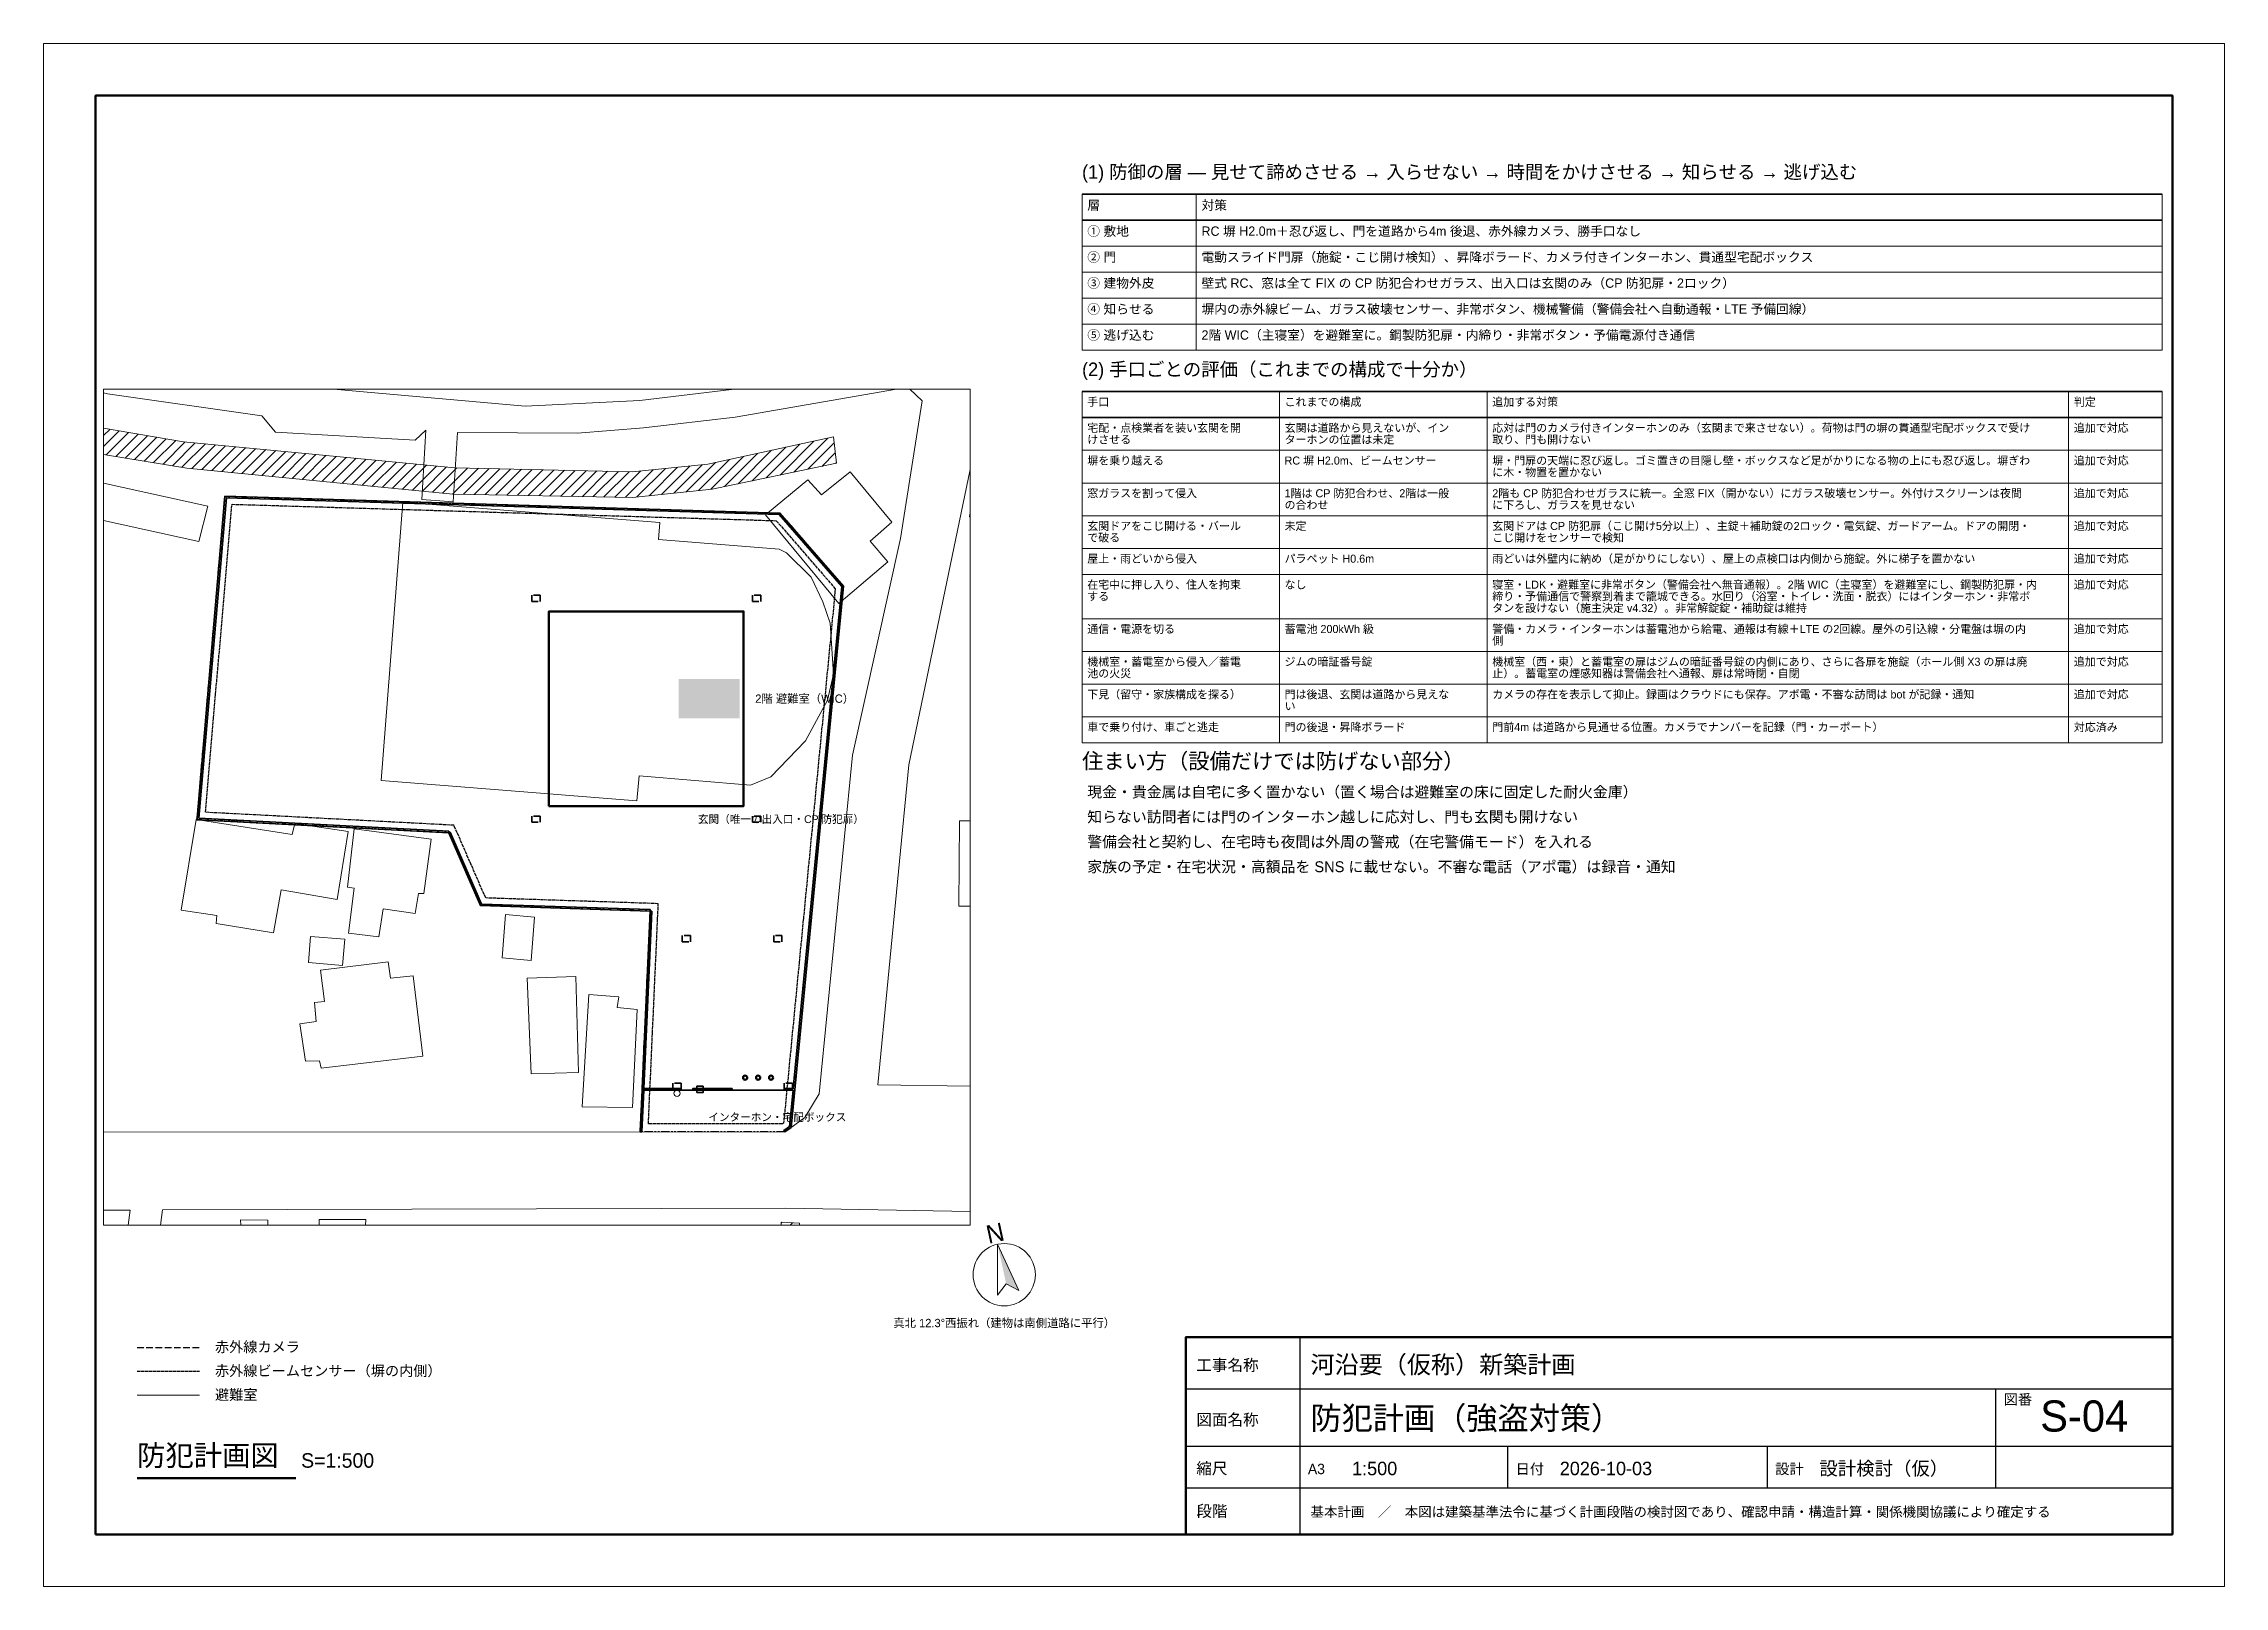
# Model space of a CAD drawing. Header units: millimetres. Extents: x 0 to 210000, y 0 to 148500.
import ezdxf
from ezdxf.enums import TextEntityAlignment as Align

# ---------------------------------------------------------------- set-up
doc = ezdxf.new("R2010")
doc.units = ezdxf.units.MM
doc.header["$LTSCALE"] = 250
for name, pattern in [('DASHDOT', [3.556, 2.54, -0.508, 0, -0.508]), ('DASHED', [1.524, 1.27, -0.254]), ('PHANTOM', [6.35, 3.175, -0.635, 0.635, -0.635, 0.635, -0.635])]:
    doc.linetypes.add(name, pattern=pattern)
for name, color, linetype, lineweight in [('A-CUT', 7, 'Continuous', 50), ('A-CUT-HATCH', 8, 'Continuous', 9), ('A-DOOR', 5, 'Continuous', 18), ('A-DRAIN', 5, 'DASHED', 25), ('A-FENCE', 7, 'Continuous', 35), ('A-FLOOD', 5, 'DASHDOT', 25), ('A-HIDDEN', 8, 'Continuous', 13), ('A-LEGAL-TEXT', 1, 'Continuous', 18), ('A-NEIGH', 8, 'Continuous', 13), ('A-ROAD', 8, 'Continuous', 18), ('A-SITE', 3, 'PHANTOM', 25), ('A-SYMB', 7, 'Continuous', 18), ('A-TEXT', 7, 'Continuous', 18), ('A-WATER', 5, 'Continuous', 18), ('G-FRAME', 7, 'Continuous', 70), ('G-TABLE', 7, 'Continuous', 18), ('G-TITLE', 7, 'Continuous', 25)]:
    doc.layers.add(name, color=color, linetype=linetype, lineweight=lineweight)
doc.styles.add('JP', font='ipag.ttf')

msp = doc.modelspace()

# ---------------------------------------------------------------- hatches: boundary and pattern name
at = {"layer": 'A-CUT-HATCH'}
h = msp.add_hatch(dxfattribs=at)
h.set_pattern_fill('ANSI31', scale=157.48)
h.paths.add_polyline_path([(14931, 73942), (39019, 72687), (39011, 72537), (39148, 72597), (42171, 65674), (58415, 65140), (58410, 64990), (58560, 64983), (57790, 47911), (61297, 47911), (61297, 47761), (57783, 47761), (57783, 47753), (57603, 43759), (57453, 43766), (57633, 47761), (57633, 47911), (57640, 47911), (58410, 64990), (42072, 65528), (39011, 72537), (14918, 73792), (14917, 73787), (14768, 73800), (14776, 73950), (14781, 73950), (17458, 104934), (70902, 103319), (70902, 103319), (77012, 96279), (71972, 44174), (71375, 43764), (71290, 43887), (71830, 44258), (72168, 47761), (71307, 47761), (71307, 47911), (72183, 47911), (76857, 96230), (70832, 103171), (17596, 104780)])
h.paths.add_polyline_path([(66297, 47911), (66297, 47761), (62507, 47761), (62507, 47911)])
h = msp.add_hatch(color=1, dxfattribs=at)
h.dxf.hatch_style = 1
h.paths.add_polyline_path([(67027, 83549), (67027, 87349), (61152, 87349), (61152, 83549)])
at = {"layer": 'A-SYMB'}
msp.add_hatch(color=7, dxfattribs=at).paths.add_polyline_path([(91862, 32931), (92691, 29121), (93909, 28464)])
at = {"layer": 'A-WATER'}
h = msp.add_hatch(dxfattribs=at)
h.set_pattern_fill('ANSI31', scale=236.22)
h.paths.add_polyline_path([(13472, 110177), (39592, 107674), (56674, 107288), (63967, 108016), (76054, 110647), (76361, 108104), (64366, 105616), (56720, 104822), (39395, 105145), (13778, 107644), (5768, 108953), (5768, 111472)])
h = msp.add_hatch(dxfattribs=at)
h.set_pattern_fill('ANSI31', scale=236.22)
h.paths.add_polyline_path([(72780, 34761), (71009, 34761), (71032, 35070), (72795, 34962)])

# ---------------------------------------------------------------- linework, layer by layer
at = {"layer": 'A-CUT', "lineweight": 50}
msp.add_lwpolyline([(48657, 75104), (67397, 75104), (67397, 93844), (48657, 93844)], close=True, dxfattribs=at)
at = {"layer": 'A-CUT'}
for centre in [(67552, 48961), (68802, 48961), (70052, 48961)]:
    msp.add_circle(centre, 200, dxfattribs=at)
at = {"layer": 'A-DOOR', "lineweight": 35}
for p, q in [((61302, 47761), (62502, 47761)), ((66302, 47761), (71302, 47761))]:
    msp.add_line(p, q, dxfattribs=at)
msp.add_lwpolyline([(62902, 47536), (63502, 47536), (63502, 48136), (62902, 48136)], close=True, dxfattribs=at)
at = {"layer": 'A-DOOR'}
msp.add_circle((61002, 47461), 300, dxfattribs=at)
at = {"layer": 'A-DRAIN'}
msp.add_line((9000, 20700), (15000, 20700), dxfattribs=at)
msp.add_lwpolyline([(18144, 104163), (70551, 102580), (76235, 96031), (71259, 44594), (71138, 44511), (58237, 44511), (59193, 65715), (42570, 66262), (39513, 73262), (15582, 74509), (18144, 104163)], dxfattribs=at)
at = {"layer": 'A-FENCE'}
for points in [[(14931, 73942), (39019, 72687), (39011, 72537), (39148, 72597), (42171, 65674), (58415, 65140), (58410, 64990), (58560, 64983), (57790, 47911), (61297, 47911), (61297, 47761), (57783, 47761), (57783, 47753), (57603, 43759), (57453, 43766), (57633, 47761), (57633, 47911), (57640, 47911), (58410, 64990), (42072, 65528), (39011, 72537), (14918, 73792), (14917, 73787), (14768, 73800), (14776, 73950), (14781, 73950), (17458, 104934), (70902, 103319), (70902, 103319), (77012, 96279), (71972, 44174), (71375, 43764), (71290, 43887), (71830, 44258), (72168, 47761), (71307, 47761), (71307, 47911), (72183, 47911), (76857, 96230), (70832, 103171), (17596, 104780), (14931, 73942)], [(66297, 47911), (66297, 47761), (62507, 47761), (62507, 47911), (66297, 47911)]]:
    msp.add_lwpolyline(points, close=True, dxfattribs=at)
at = {"layer": 'A-FLOOD'}
msp.add_line((9000, 23000), (15000, 23000), dxfattribs=at)
at = {"layer": 'A-FLOOD', "lineweight": 35}
for points in [[(47002, 94799), (47802, 94799), (47802, 95399), (47002, 95399)], [(68252, 94799), (69052, 94799), (69052, 95399), (68252, 95399)], [(47002, 73549), (47802, 73549), (47802, 74149), (47002, 74149)], [(68252, 73549), (69052, 73549), (69052, 74149), (68252, 74149)], [(61502, 62049), (62302, 62049), (62302, 62649), (61502, 62649)], [(70302, 62049), (71102, 62049), (71102, 62649), (70302, 62649)], [(60602, 47849), (61402, 47849), (61402, 48449), (60602, 48449)], [(71302, 47849), (72102, 47849), (72102, 48449), (71302, 48449)]]:
    msp.add_lwpolyline(points, close=True, dxfattribs=at)
at = {"layer": 'A-HIDDEN'}
msp.add_lwpolyline([(59352, 102416), (59219, 100770), (70835, 99829), (71535, 99480), (73907, 97141), (75045, 94779), (75743, 92700), (76061, 87806), (75488, 85317), (73365, 81385), (70024, 77926), (68078, 77134), (57344, 78021), (57120, 75619), (32490, 77576), (34605, 104348), (59352, 102416)], close=True, dxfattribs=at)
at = {"layer": 'A-LEGAL-TEXT'}
msp.add_line((9000, 18400), (15000, 18400), dxfattribs=at)
at = {"layer": 'A-NEIGH', "lineweight": 9}
msp.add_lwpolyline([(89232, 34761), (89232, 115239), (5768, 115239), (5768, 34761), (89232, 34761)], close=True, dxfattribs=at)
at = {"layer": 'A-NEIGH'}
for points in [[(74916, 105057), (77658, 107271), (81688, 102437), (79609, 100613), (81280, 98623), (76564, 94618), (69502, 103131), (73607, 106512), (74916, 105057)], [(5768, 106176), (15813, 103983)], [(15813, 103983), (14949, 100571), (5768, 102606)], [(89232, 102933), (89151, 102946), (89232, 103381)], [(23942, 72369), (24205, 73418), (29331, 72671), (28283, 66108), (22861, 67037), (22152, 62912), (16614, 63814), (16693, 64579), (13238, 65075), (14681, 73822), (23942, 72369)], [(89232, 65461), (88125, 65481), (88200, 73694), (89232, 73702)], [(37313, 71922), (36601, 66681), (36097, 66694), (35771, 64760), (32695, 65206), (32288, 62518), (29355, 62873), (29906, 67209), (29259, 67314), (29901, 72918), (37313, 71922)], [(47269, 64407), (46937, 60241), (44147, 60504), (44479, 64670), (47269, 64407)], [(28991, 62292), (28792, 59772), (25508, 60050), (25697, 62567), (28991, 62292)], [(33182, 60103), (33401, 58534), (35592, 58765), (36529, 51027), (26717, 49884), (26562, 50598), (25211, 50549), (24672, 54157), (26241, 54376), (26091, 56195), (27064, 56285), (26662, 59308), (33182, 60103)], [(51245, 58692), (51517, 49449), (46949, 49324), (46560, 58542), (51245, 58692)], [(55395, 56740), (55240, 55714), (57146, 55514), (56717, 46108), (51863, 46167), (52488, 56977), (55395, 56740)], [(18976, 34761), (18975, 35284), (21594, 35240)], [(21594, 35240), (21602, 34761)], [(26531, 34761), (26540, 35324), (31016, 35305)], [(31016, 35305), (31007, 34761)]]:
    msp.add_lwpolyline(points, dxfattribs=at)
at = {"layer": 'A-ROAD'}
for points in [[(5768, 43745), (71382, 43712), (73315, 45125), (74681, 47408), (77882, 80005), (82529, 100880), (84612, 114116), (83412, 115239)], [(36820, 111287), (35793, 110317), (22336, 111113), (21001, 112685), (6142, 114794), (5768, 114899)], [(27900, 115239), (46364, 113610), (57421, 114154), (66248, 115216), (66382, 115239)], [(82118, 115239), (66581, 112556), (57753, 111504), (51406, 110993), (39844, 111076)], [(39844, 111076), (39433, 104406), (36409, 104618), (36820, 111287)], [(89232, 107511), (83303, 79076), (80327, 48269), (89232, 48140)], [(8155, 34761), (8346, 36205), (5768, 36226)], [(89232, 36077), (71485, 36417), (11446, 36255), (11247, 34761)]]:
    msp.add_lwpolyline(points, dxfattribs=at)
at = {"layer": 'A-SITE'}
msp.add_lwpolyline([(17458, 104934), (70902, 103319), (77012, 96279), (71972, 44174), (71371, 43761), (57453, 43761), (58410, 64990), (42072, 65528), (39011, 72537), (14768, 73800)], close=True, dxfattribs=at)
at = {"layer": 'A-SYMB', "lineweight": 50}
msp.add_line((9000, 10400), (24300, 10400), dxfattribs=at)
at = {"layer": 'A-SYMB'}
msp.add_lwpolyline([(91862, 32931), (91857, 28018), (92691, 29121), (93909, 28464)], close=True, dxfattribs=at)
msp.add_circle((92500, 30000), 3000, dxfattribs=at)
at = {"layer": 'A-WATER'}
for points in [[(13472, 110177), (39592, 107674), (56674, 107288), (63967, 108016), (76054, 110647), (76361, 108104), (64366, 105616), (56720, 104822), (39395, 105145), (13778, 107644), (5768, 108953), (5768, 111472), (13472, 110177)], [(72780, 34761), (71009, 34761), (71032, 35070), (72795, 34962), (72780, 34761)]]:
    msp.add_lwpolyline(points, close=True, dxfattribs=at)
at = {"layer": 'G-FRAME', "lineweight": 0}
msp.add_lwpolyline([(0, 0), (210000, 0), (210000, 148500), (0, 148500)], close=True, dxfattribs=at)
at = {"layer": 'G-FRAME'}
msp.add_lwpolyline([(5000, 5000), (205000, 5000), (205000, 143500), (5000, 143500)], close=True, dxfattribs=at)
at = {"layer": 'G-TABLE', "lineweight": 35}
for points in [[(100000, 134000), (204000, 134000)], [(100000, 131500), (204000, 131500)], [(100000, 115000), (204000, 115000)], [(100000, 112500), (204000, 112500)]]:
    msp.add_lwpolyline(points, dxfattribs=at)
at = {"layer": 'G-TABLE'}
for points in [[(100000, 134000), (100000, 119000)], [(111000, 134000), (111000, 119000)], [(204000, 134000), (204000, 119000)], [(100000, 115000), (100000, 81196)], [(119000, 115000), (119000, 81196)], [(139000, 115000), (139000, 81196)], [(195000, 115000), (195000, 81196)], [(204000, 115000), (204000, 81196)]]:
    msp.add_lwpolyline(points, dxfattribs=at)
at = {"layer": 'G-TABLE', "lineweight": 18}
for points in [[(100000, 129000), (204000, 129000)], [(100000, 126500), (204000, 126500)], [(100000, 124000), (204000, 124000)], [(100000, 121500), (204000, 121500)], [(100000, 119000), (204000, 119000)], [(100000, 109352), (204000, 109352)], [(100000, 106205), (204000, 106205)], [(100000, 103058), (204000, 103058)], [(100000, 99910), (204000, 99910)], [(100000, 97410), (204000, 97410)], [(100000, 93139), (204000, 93139)], [(100000, 89991), (204000, 89991)], [(100000, 86844), (204000, 86844)], [(100000, 83696), (204000, 83696)], [(100000, 81196), (204000, 81196)]]:
    msp.add_lwpolyline(points, dxfattribs=at)
at = {"layer": 'G-TITLE'}
for p, q in [((121000, 5000), (121000, 24000)), ((110000, 19000), (205000, 19000)), ((188000, 9500), (188000, 19000)), ((110000, 13500), (205000, 13500)), ((121000, 9500), (121000, 13500)), ((141000, 9500), (141000, 13500)), ((166000, 9500), (166000, 13500)), ((110000, 9500), (205000, 9500))]:
    msp.add_line(p, q, dxfattribs=at)
at = {"layer": 'G-TITLE', "lineweight": 50}
msp.add_lwpolyline([(110000, 5000), (205000, 5000), (205000, 24000), (110000, 24000)], close=True, dxfattribs=at)

# ---------------------------------------------------------------- texts
at = {"layer": 'A-LEGAL-TEXT', "style": 'JP'}
msp.add_text('2階 避難室（WIC）', height=800, dxfattribs=at).set_placement((68527, 85449), align=Align.MIDDLE_LEFT)
at = {"layer": 'A-SYMB', "style": 'JP'}
msp.add_text('N', height=1750, rotation=12.27877, dxfattribs=at).set_placement((91628, 34006), align=Align.MIDDLE_CENTER)
msp.add_text('真北 12.3°西振れ（建物は南側道路に平行）', height=800, dxfattribs=at).set_placement((92500, 25750), align=Align.TOP_CENTER)
at = {"layer": 'A-TEXT', "style": 'JP'}
for s, height, p in [('(1) 防御の層 — 見せて諦めさせる → 入らせない → 時間をかけさせる → 知らせる → 逃げ込む', 1300, (100000, 135500)), ('層', 900, (100500, 132500)), ('対策', 900, (111500, 132500)), ('① 敷地', 900, (100500, 130000)), ('RC 塀 H2.0m＋忍び返し、門を道路から4m 後退、赤外線カメラ、勝手口なし', 900, (111500, 130000)), ('② 門', 900, (100500, 127500)), ('電動スライド門扉（施錠・こじ開け検知）、昇降ボラード、カメラ付きインターホン、貫通型宅配ボックス', 900, (111500, 127500)), ('③ 建物外皮', 900, (100500, 125000)), ('壁式 RC、窓は全て FIX の CP 防犯合わせガラス、出入口は玄関のみ（CP 防犯扉・2ロック）', 900, (111500, 125000)), ('④ 知らせる', 900, (100500, 122500)), ('塀内の赤外線ビーム、ガラス破壊センサー、非常ボタン、機械警備（警備会社へ自動通報・LTE 予備回線）', 900, (111500, 122500)), ('⑤ 逃げ込む', 900, (100500, 120000)), ('2階 WIC（主寝室）を避難室に。鋼製防犯扉・内締り・非常ボタン・予備電源付き通信', 900, (111500, 120000)), ('(2) 手口ごとの評価（これまでの構成で十分か）', 1300, (100000, 116500)), ('手口', 775, (100500, 113625)), ('これまでの構成', 775, (119500, 113625)), ('追加する対策', 775, (139500, 113625)), ('判定', 775, (195500, 113625)), ('宅配・点検業者を装い玄関を開', 775, (100500, 111125)), ('玄関は道路から見えないが、イン', 775, (119500, 111125)), ('応対は門のカメラ付きインターホンのみ（玄関まで来させない）。荷物は門の塀の貫通型宅配ボックスで受け', 775, (139500, 111125)), ('追加で対応', 775, (195500, 111125)), ('けさせる', 775, (100500, 110001)), ('ターホンの位置は未定', 775, (119500, 110001)), ('取り、門も開けない', 775, (139500, 110001)), ('塀を乗り越える', 775, (100500, 107978)), ('RC 塀 H2.0m、ビームセンサー', 775, (119500, 107978)), ('塀・門扉の天端に忍び返し。ゴミ置きの目隠し壁・ボックスなど足がかりになる物の上にも忍び返し。塀ぎわ', 775, (139500, 107978)), ('に木・物置を置かない', 775, (139500, 106854)), ('追加で対応', 775, (195500, 107978)), ('窓ガラスを割って侵入', 775, (100500, 104830)), ('1階は CP 防犯合わせ、2階は一般', 775, (119500, 104830)), ('2階も CP 防犯合わせガラスに統一。全窓 FIX（開かない）にガラス破壊センサー。外付けスクリーンは夜間', 775, (139500, 104830)), ('追加で対応', 775, (195500, 104830)), ('の合わせ', 775, (119500, 103706)), ('に下ろし、ガラスを見せない', 775, (139500, 103706)), ('玄関ドアをこじ開ける・バール', 775, (100500, 101683)), ('で破る', 775, (100500, 100559)), ('未定', 775, (119500, 101683)), ('玄関ドアは CP 防犯扉（こじ開け5分以上）、主錠＋補助錠の2ロック・電気錠、ガードアーム。ドアの開閉・', 775, (139500, 101683)), ('こじ開けをセンサーで検知', 775, (139500, 100559)), ('追加で対応', 775, (195500, 101683)), ('屋上・雨どいから侵入', 775, (100500, 98535)), ('パラペット H0.6m', 775, (119500, 98535)), ('雨どいは外壁内に納め（足がかりにしない）、屋上の点検口は内側から施錠。外に梯子を置かない', 775, (139500, 98535)), ('追加で対応', 775, (195500, 98535)), ('在宅中に押し入り、住人を拘束', 775, (100500, 96035)), ('なし', 775, (119500, 96035)), ('寝室・LDK・避難室に非常ボタン（警備会社へ無音通報）。2階 WIC（主寝室）を避難室にし、鋼製防犯扉・内', 775, (139500, 96035)), ('追加で対応', 775, (195500, 96035)), ('する', 775, (100500, 94911)), ('締り・予備通信で警察到着まで籠城できる。水回り（浴室・トイレ・洗面・脱衣）にはインターホン・非常ボ', 775, (139500, 94911)), ('タンを設けない（施主決定 v4.32）。非常解錠錠・補助錠は維持', 775, (139500, 93788)), ('通信・電源を切る', 775, (100500, 91764)), ('蓄電池 200kWh 級', 775, (119500, 91764)), ('警備・カメラ・インターホンは蓄電池から給電、通報は有線＋LTE の2回線。屋外の引込線・分電盤は塀の内', 775, (139500, 91764)), ('追加で対応', 775, (195500, 91764)), ('側', 775, (139500, 90640)), ('機械室・蓄電室から侵入／蓄電', 775, (100500, 88616)), ('池の火災', 775, (100500, 87493)), ('ジムの暗証番号錠', 775, (119500, 88616)), ('機械室（西・東）と蓄電室の扉はジムの暗証番号錠の内側にあり、さらに各扉を施錠（ホール側 X3 の扉は廃', 775, (139500, 88616)), ('止）。蓄電室の煙感知器は警備会社へ通報、扉は常時閉・自閉', 775, (139500, 87493)), ('追加で対応', 775, (195500, 88616)), ('下見（留守・家族構成を探る）', 775, (100500, 85469)), ('門は後退、玄関は道路から見えな', 775, (119500, 85469)), ('カメラの存在を表示して抑止。録画はクラウドにも保存。アポ電・不審な訪問は bot が記録・通知', 775, (139500, 85469)), ('追加で対応', 775, (195500, 85469)), ('い', 775, (119500, 84345)), ('車で乗り付け、車ごと逃走', 775, (100500, 82321)), ('門の後退・昇降ボラード', 775, (119500, 82321)), ('門前4m は道路から見通せる位置。カメラでナンバーを記録（門・カーポート）', 775, (139500, 82321)), ('対応済み', 775, (195500, 82321)), ('住まい方（設備だけでは防げない部分）', 1500, (100000, 78696)), ('現金・貴金属は自宅に多く置かない（置く場合は避難室の床に固定した耐火金庫）', 1050, (100500, 75946)), ('知らない訪問者には門のインターホン越しに応対し、門も玄関も開けない', 1050, (100500, 73546)), ('警備会社と契約し、在宅時も夜間は外周の警戒（在宅警備モード）を入れる', 1050, (100500, 71146)), ('家族の予定・在宅状況・高額品を SNS に載せない。不審な電話（アポ電）は録音・通知', 1050, (100500, 68746)), ('赤外線カメラ', 1000, (16500, 22550)), ('赤外線ビームセンサー（塀の内側）', 1000, (16500, 20250)), ('避難室', 1000, (16500, 17950))]:
    msp.add_text(s, height=height, dxfattribs=at).set_placement(p)
for s, p in [('玄関（唯一の出入口・CP 防犯扉）', (63002, 73849)), ('インターホン・宅配ボックス', (64002, 45161))]:
    msp.add_text(s, height=750, dxfattribs=at).set_placement(p, align=Align.MIDDLE_LEFT)
for s, height, p in [('防犯計画図', 2000, (9000, 11000)), ('S=1:500', 1400, (24800, 11000))]:
    msp.add_text(s, height=height, dxfattribs=at).set_placement(p, align=Align.BOTTOM_LEFT)
at = {"layer": 'G-TITLE', "style": 'JP'}
for s, height, p in [('工事名称', 1100, (111000, 20750)), ('河沿要（仮称）新築計画', 1700, (122000, 20500)), ('防犯計画（強盗対策）', 2200, (122000, 15100)), ('図番', 1000, (188750, 17500)), ('図面名称', 1100, (111000, 15500)), ('縮尺', 1100, (111000, 10800)), ('A3', 1000, (121750, 10800)), ('1:500', 1300, (126000, 10700)), ('日付', 1000, (141750, 10800)), ('2026-10-03', 1300, (146000, 10700)), ('設計', 1000, (166750, 10800)), ('設計検討（仮）', 1300, (171000, 10700)), ('段階', 1100, (111000, 6700)), ('基本計画\u3000／\u3000本図は建築基準法令に基づく計画段階の検討図であり、確認申請・構造計算・関係機関協議により確定する', 950, (122000, 6700))]:
    msp.add_text(s, height=height, dxfattribs=at).set_placement(p)
msp.add_text('S-04', height=3000, dxfattribs=at).set_placement((196500, 14000), align=Align.BOTTOM_CENTER)

doc.saveas('drawing.dxf')
